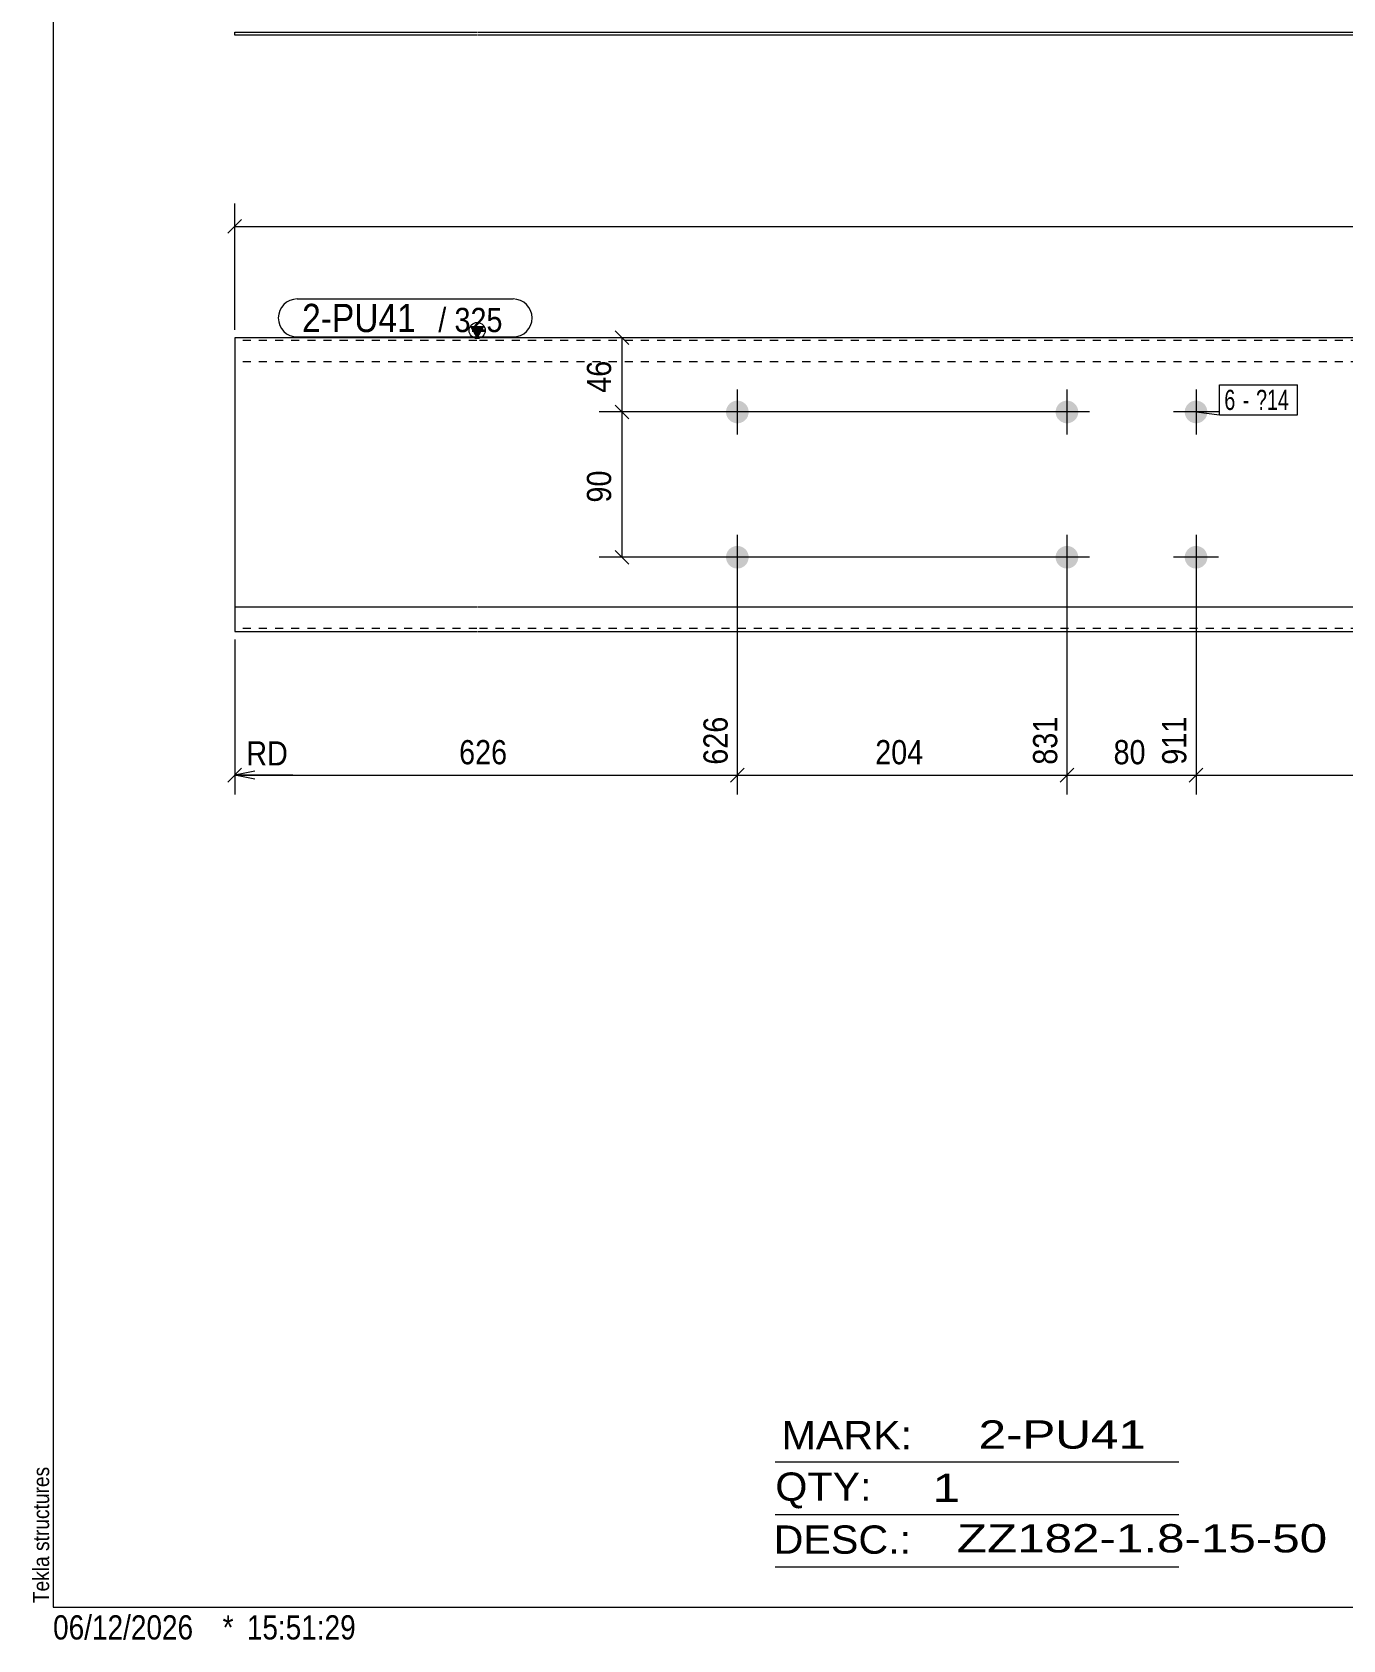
# Model space of a CAD drawing. Header units: millimetres. Extents: x 2 to 579, y 1 to 405.
# Drawn here: x 2.4 to 164.8, y 1 to 200.2 of the extents above; entities that cross this region are included whole.
import ezdxf

# ---------------------------------------------------------------- set-up
doc = ezdxf.new("R2010")
doc.units = ezdxf.units.MM
doc.linetypes.add('XKITLINE00', pattern=[0])
doc.linetypes.add('XKITLINE01', pattern=[4, 1, -1, 1, -1])
for name, color, linetype, lineweight in [('Bolt', 3, 'Continuous', 0), ('BoltMark', 7, 'Continuous', 0), ('Dimensions', 7, 'Continuous', 0), ('DrawingSheet', 5, 'Continuous', 0), ('OtherObjectType', 7, 'Continuous', 0), ('Part', 2, 'Continuous', 0), ('PartMark', 7, 'Continuous', 0)]:
    doc.layers.add(name, color=color, linetype=linetype, lineweight=lineweight)
doc.styles.add('ARIAL', font='ARIAL.TTF')
doc.styles.add('ARIAL_NARROW', font='ARIALN.TTF')

# ---------------------------------------------------------------- blocks, each defined once
blk = doc.blocks.new('*A1')
at = {"layer": 'Bolt'}
for points in [[(132.04, 153.06), (132.04, 153.02), (132.04, 152.99), (132.04, 152.95), (132.03, 152.92), (132.03, 152.89), (132.02, 152.85), (132.02, 152.82), (132.01, 152.79), (132, 152.75), (131.99, 152.72), (131.98, 152.69), (131.97, 152.65), (131.96, 152.62), (131.95, 152.59), (131.94, 152.56), (131.92, 152.52), (131.91, 152.49), (131.89, 152.46), (131.88, 152.43), (131.86, 152.4), (131.84, 152.37), (131.83, 152.34), (131.81, 152.31), (131.79, 152.29), (131.77, 152.26), (131.75, 152.23), (131.73, 152.2), (131.7, 152.18), (131.68, 152.15), (131.66, 152.13), (131.63, 152.1), (131.61, 152.08), (131.58, 152.05), (131.56, 152.03), (131.53, 152.01), (131.51, 151.99), (131.48, 151.97), (131.45, 151.95), (131.42, 151.93), (131.39, 151.91), (131.36, 151.89), (131.33, 151.87), (131.3, 151.86), (131.27, 151.84), (131.24, 151.83), (131.21, 151.81), (131.18, 151.8), (131.15, 151.79), (131.12, 151.77), (131.08, 151.76), (131.05, 151.75), (131.02, 151.74), (130.98, 151.73), (130.95, 151.73), (130.92, 151.72), (130.88, 151.71), (130.85, 151.71), (130.82, 151.7), (130.78, 151.7), (130.75, 151.7), (130.71, 151.69), (130.68, 151.69), (130.64, 151.69), (130.61, 151.69), (130.58, 151.69), (130.54, 151.7), (130.51, 151.7), (130.47, 151.7), (130.44, 151.71), (130.4, 151.71), (130.37, 151.72), (130.34, 151.73), (130.3, 151.73), (130.27, 151.74), (130.24, 151.75), (130.2, 151.76), (130.17, 151.77), (130.14, 151.79), (130.11, 151.8), (130.08, 151.81), (130.05, 151.83), (130.01, 151.84), (129.98, 151.86), (129.95, 151.87), (129.92, 151.89), (129.89, 151.91), (129.87, 151.93), (129.84, 151.95), (129.81, 151.97), (129.78, 151.99), (129.76, 152.01), (129.73, 152.03), (129.7, 152.05), (129.68, 152.08), (129.65, 152.1), (129.63, 152.13), (129.61, 152.15), (129.58, 152.18), (129.56, 152.2), (129.54, 152.23), (129.52, 152.26), (129.5, 152.29), (129.48, 152.31), (129.46, 152.34), (129.44, 152.37), (129.43, 152.4), (129.41, 152.43), (129.39, 152.46), (129.38, 152.49), (129.36, 152.52), (129.35, 152.56), (129.34, 152.59), (129.33, 152.62), (129.31, 152.65), (129.3, 152.69), (129.29, 152.72), (129.29, 152.75), (129.28, 152.79), (129.27, 152.82), (129.26, 152.85), (129.26, 152.89), (129.25, 152.92), (129.25, 152.95), (129.25, 152.99), (129.25, 153.02), (129.24, 153.06), (129.24, 153.09), (129.24, 153.13), (129.25, 153.16), (129.25, 153.2), (129.25, 153.23), (129.25, 153.26), (129.26, 153.3), (129.26, 153.33), (129.27, 153.37), (129.28, 153.4), (129.29, 153.43), (129.29, 153.47), (129.3, 153.5), (129.31, 153.53), (129.33, 153.56), (129.34, 153.6), (129.35, 153.63), (129.36, 153.66), (129.38, 153.69), (129.39, 153.72), (129.41, 153.75), (129.43, 153.78), (129.44, 153.81), (129.46, 153.84), (129.48, 153.87), (129.5, 153.9), (129.52, 153.93), (129.54, 153.95), (129.56, 153.98), (129.58, 154.01), (129.61, 154.03), (129.63, 154.06), (129.65, 154.08), (129.68, 154.11), (129.7, 154.13), (129.73, 154.15), (129.76, 154.17), (129.78, 154.2), (129.81, 154.22), (129.84, 154.24), (129.87, 154.26), (129.89, 154.27), (129.92, 154.29), (129.95, 154.31), (129.98, 154.33), (130.01, 154.34), (130.05, 154.36), (130.08, 154.37), (130.11, 154.39), (130.14, 154.4), (130.17, 154.41), (130.2, 154.42), (130.24, 154.43), (130.27, 154.44), (130.3, 154.45), (130.34, 154.46), (130.37, 154.47), (130.4, 154.47), (130.44, 154.48), (130.47, 154.48), (130.51, 154.49), (130.54, 154.49), (130.58, 154.49), (130.61, 154.49), (130.64, 154.49), (130.68, 154.49), (130.71, 154.49), (130.75, 154.49), (130.78, 154.49), (130.82, 154.48), (130.85, 154.48), (130.88, 154.47), (130.92, 154.47), (130.95, 154.46), (130.98, 154.45), (131.02, 154.44), (131.05, 154.43), (131.08, 154.42), (131.12, 154.41), (131.15, 154.4), (131.18, 154.39), (131.21, 154.37), (131.24, 154.36), (131.27, 154.34), (131.3, 154.33), (131.33, 154.31), (131.36, 154.29), (131.39, 154.27), (131.42, 154.26), (131.45, 154.24), (131.48, 154.22), (131.51, 154.2), (131.53, 154.17), (131.56, 154.15), (131.58, 154.13), (131.61, 154.11), (131.63, 154.08), (131.66, 154.06), (131.68, 154.03), (131.7, 154.01), (131.73, 153.98), (131.75, 153.95), (131.77, 153.93), (131.79, 153.9), (131.81, 153.87), (131.83, 153.84), (131.84, 153.81), (131.86, 153.78), (131.88, 153.75), (131.89, 153.72), (131.91, 153.69), (131.92, 153.66), (131.94, 153.63), (131.95, 153.6), (131.96, 153.56), (131.97, 153.53), (131.98, 153.5), (131.99, 153.47), (132, 153.43), (132.01, 153.4), (132.02, 153.37), (132.02, 153.33), (132.03, 153.3), (132.03, 153.26), (132.04, 153.23), (132.04, 153.2), (132.04, 153.16), (132.04, 153.13), (132.04, 153.09)], [(148.04, 153.06), (148.04, 153.02), (148.04, 152.99), (148.04, 152.95), (148.03, 152.92), (148.03, 152.89), (148.02, 152.85), (148.02, 152.82), (148.01, 152.79), (148, 152.75), (147.99, 152.72), (147.98, 152.69), (147.97, 152.65), (147.96, 152.62), (147.95, 152.59), (147.94, 152.56), (147.92, 152.52), (147.91, 152.49), (147.89, 152.46), (147.88, 152.43), (147.86, 152.4), (147.84, 152.37), (147.83, 152.34), (147.81, 152.31), (147.79, 152.29), (147.77, 152.26), (147.75, 152.23), (147.73, 152.2), (147.7, 152.18), (147.68, 152.15), (147.66, 152.13), (147.63, 152.1), (147.61, 152.08), (147.58, 152.05), (147.56, 152.03), (147.53, 152.01), (147.51, 151.99), (147.48, 151.97), (147.45, 151.95), (147.42, 151.93), (147.39, 151.91), (147.36, 151.89), (147.33, 151.87), (147.3, 151.86), (147.27, 151.84), (147.24, 151.83), (147.21, 151.81), (147.18, 151.8), (147.15, 151.79), (147.12, 151.77), (147.08, 151.76), (147.05, 151.75), (147.02, 151.74), (146.98, 151.73), (146.95, 151.73), (146.92, 151.72), (146.88, 151.71), (146.85, 151.71), (146.82, 151.7), (146.78, 151.7), (146.75, 151.7), (146.71, 151.69), (146.68, 151.69), (146.64, 151.69), (146.61, 151.69), (146.58, 151.69), (146.54, 151.7), (146.51, 151.7), (146.47, 151.7), (146.44, 151.71), (146.4, 151.71), (146.37, 151.72), (146.34, 151.73), (146.3, 151.73), (146.27, 151.74), (146.24, 151.75), (146.2, 151.76), (146.17, 151.77), (146.14, 151.79), (146.11, 151.8), (146.08, 151.81), (146.05, 151.83), (146.01, 151.84), (145.98, 151.86), (145.95, 151.87), (145.92, 151.89), (145.89, 151.91), (145.87, 151.93), (145.84, 151.95), (145.81, 151.97), (145.78, 151.99), (145.76, 152.01), (145.73, 152.03), (145.7, 152.05), (145.68, 152.08), (145.65, 152.1), (145.63, 152.13), (145.61, 152.15), (145.58, 152.18), (145.56, 152.2), (145.54, 152.23), (145.52, 152.26), (145.5, 152.29), (145.48, 152.31), (145.46, 152.34), (145.44, 152.37), (145.43, 152.4), (145.41, 152.43), (145.39, 152.46), (145.38, 152.49), (145.36, 152.52), (145.35, 152.56), (145.34, 152.59), (145.33, 152.62), (145.31, 152.65), (145.3, 152.69), (145.29, 152.72), (145.29, 152.75), (145.28, 152.79), (145.27, 152.82), (145.26, 152.85), (145.26, 152.89), (145.25, 152.92), (145.25, 152.95), (145.25, 152.99), (145.25, 153.02), (145.24, 153.06), (145.24, 153.09), (145.24, 153.13), (145.25, 153.16), (145.25, 153.2), (145.25, 153.23), (145.25, 153.26), (145.26, 153.3), (145.26, 153.33), (145.27, 153.37), (145.28, 153.4), (145.29, 153.43), (145.29, 153.47), (145.3, 153.5), (145.31, 153.53), (145.33, 153.56), (145.34, 153.6), (145.35, 153.63), (145.36, 153.66), (145.38, 153.69), (145.39, 153.72), (145.41, 153.75), (145.43, 153.78), (145.44, 153.81), (145.46, 153.84), (145.48, 153.87), (145.5, 153.9), (145.52, 153.93), (145.54, 153.95), (145.56, 153.98), (145.58, 154.01), (145.61, 154.03), (145.63, 154.06), (145.65, 154.08), (145.68, 154.11), (145.7, 154.13), (145.73, 154.15), (145.76, 154.17), (145.78, 154.2), (145.81, 154.22), (145.84, 154.24), (145.87, 154.26), (145.89, 154.27), (145.92, 154.29), (145.95, 154.31), (145.98, 154.33), (146.01, 154.34), (146.05, 154.36), (146.08, 154.37), (146.11, 154.39), (146.14, 154.4), (146.17, 154.41), (146.2, 154.42), (146.24, 154.43), (146.27, 154.44), (146.3, 154.45), (146.34, 154.46), (146.37, 154.47), (146.4, 154.47), (146.44, 154.48), (146.47, 154.48), (146.51, 154.49), (146.54, 154.49), (146.58, 154.49), (146.61, 154.49), (146.64, 154.49), (146.68, 154.49), (146.71, 154.49), (146.75, 154.49), (146.78, 154.49), (146.82, 154.48), (146.85, 154.48), (146.88, 154.47), (146.92, 154.47), (146.95, 154.46), (146.98, 154.45), (147.02, 154.44), (147.05, 154.43), (147.08, 154.42), (147.12, 154.41), (147.15, 154.4), (147.18, 154.39), (147.21, 154.37), (147.24, 154.36), (147.27, 154.34), (147.3, 154.33), (147.33, 154.31), (147.36, 154.29), (147.39, 154.27), (147.42, 154.26), (147.45, 154.24), (147.48, 154.22), (147.51, 154.2), (147.53, 154.17), (147.56, 154.15), (147.58, 154.13), (147.61, 154.11), (147.63, 154.08), (147.66, 154.06), (147.68, 154.03), (147.7, 154.01), (147.73, 153.98), (147.75, 153.95), (147.77, 153.93), (147.79, 153.9), (147.81, 153.87), (147.83, 153.84), (147.84, 153.81), (147.86, 153.78), (147.88, 153.75), (147.89, 153.72), (147.91, 153.69), (147.92, 153.66), (147.94, 153.63), (147.95, 153.6), (147.96, 153.56), (147.97, 153.53), (147.98, 153.5), (147.99, 153.47), (148, 153.43), (148.01, 153.4), (148.02, 153.37), (148.02, 153.33), (148.03, 153.3), (148.03, 153.26), (148.04, 153.23), (148.04, 153.2), (148.04, 153.16), (148.04, 153.13), (148.04, 153.09)], [(132.04, 135.06), (132.04, 135.02), (132.04, 134.99), (132.04, 134.95), (132.03, 134.92), (132.03, 134.89), (132.02, 134.85), (132.02, 134.82), (132.01, 134.79), (132, 134.75), (131.99, 134.72), (131.98, 134.69), (131.97, 134.65), (131.96, 134.62), (131.95, 134.59), (131.94, 134.56), (131.92, 134.52), (131.91, 134.49), (131.89, 134.46), (131.88, 134.43), (131.86, 134.4), (131.84, 134.37), (131.83, 134.34), (131.81, 134.31), (131.79, 134.29), (131.77, 134.26), (131.75, 134.23), (131.73, 134.2), (131.7, 134.18), (131.68, 134.15), (131.66, 134.13), (131.63, 134.1), (131.61, 134.08), (131.58, 134.05), (131.56, 134.03), (131.53, 134.01), (131.51, 133.99), (131.48, 133.97), (131.45, 133.95), (131.42, 133.93), (131.39, 133.91), (131.36, 133.89), (131.33, 133.87), (131.3, 133.86), (131.27, 133.84), (131.24, 133.83), (131.21, 133.81), (131.18, 133.8), (131.15, 133.79), (131.12, 133.77), (131.08, 133.76), (131.05, 133.75), (131.02, 133.74), (130.98, 133.73), (130.95, 133.73), (130.92, 133.72), (130.88, 133.71), (130.85, 133.71), (130.82, 133.7), (130.78, 133.7), (130.75, 133.7), (130.71, 133.69), (130.68, 133.69), (130.64, 133.69), (130.61, 133.69), (130.58, 133.69), (130.54, 133.7), (130.51, 133.7), (130.47, 133.7), (130.44, 133.71), (130.4, 133.71), (130.37, 133.72), (130.34, 133.73), (130.3, 133.73), (130.27, 133.74), (130.24, 133.75), (130.2, 133.76), (130.17, 133.77), (130.14, 133.79), (130.11, 133.8), (130.08, 133.81), (130.05, 133.83), (130.01, 133.84), (129.98, 133.86), (129.95, 133.87), (129.92, 133.89), (129.89, 133.91), (129.87, 133.93), (129.84, 133.95), (129.81, 133.97), (129.78, 133.99), (129.76, 134.01), (129.73, 134.03), (129.7, 134.05), (129.68, 134.08), (129.65, 134.1), (129.63, 134.13), (129.61, 134.15), (129.58, 134.18), (129.56, 134.2), (129.54, 134.23), (129.52, 134.26), (129.5, 134.29), (129.48, 134.31), (129.46, 134.34), (129.44, 134.37), (129.43, 134.4), (129.41, 134.43), (129.39, 134.46), (129.38, 134.49), (129.36, 134.52), (129.35, 134.56), (129.34, 134.59), (129.33, 134.62), (129.31, 134.65), (129.3, 134.69), (129.29, 134.72), (129.29, 134.75), (129.28, 134.79), (129.27, 134.82), (129.26, 134.85), (129.26, 134.89), (129.25, 134.92), (129.25, 134.95), (129.25, 134.99), (129.25, 135.02), (129.24, 135.06), (129.24, 135.09), (129.24, 135.13), (129.25, 135.16), (129.25, 135.2), (129.25, 135.23), (129.25, 135.26), (129.26, 135.3), (129.26, 135.33), (129.27, 135.37), (129.28, 135.4), (129.29, 135.43), (129.29, 135.47), (129.3, 135.5), (129.31, 135.53), (129.33, 135.56), (129.34, 135.6), (129.35, 135.63), (129.36, 135.66), (129.38, 135.69), (129.39, 135.72), (129.41, 135.75), (129.43, 135.78), (129.44, 135.81), (129.46, 135.84), (129.48, 135.87), (129.5, 135.9), (129.52, 135.93), (129.54, 135.95), (129.56, 135.98), (129.58, 136.01), (129.61, 136.03), (129.63, 136.06), (129.65, 136.08), (129.68, 136.11), (129.7, 136.13), (129.73, 136.15), (129.76, 136.17), (129.78, 136.2), (129.81, 136.22), (129.84, 136.24), (129.87, 136.26), (129.89, 136.27), (129.92, 136.29), (129.95, 136.31), (129.98, 136.33), (130.01, 136.34), (130.05, 136.36), (130.08, 136.37), (130.11, 136.39), (130.14, 136.4), (130.17, 136.41), (130.2, 136.42), (130.24, 136.43), (130.27, 136.44), (130.3, 136.45), (130.34, 136.46), (130.37, 136.47), (130.4, 136.47), (130.44, 136.48), (130.47, 136.48), (130.51, 136.49), (130.54, 136.49), (130.58, 136.49), (130.61, 136.49), (130.64, 136.49), (130.68, 136.49), (130.71, 136.49), (130.75, 136.49), (130.78, 136.49), (130.82, 136.48), (130.85, 136.48), (130.88, 136.47), (130.92, 136.47), (130.95, 136.46), (130.98, 136.45), (131.02, 136.44), (131.05, 136.43), (131.08, 136.42), (131.12, 136.41), (131.15, 136.4), (131.18, 136.39), (131.21, 136.37), (131.24, 136.36), (131.27, 136.34), (131.3, 136.33), (131.33, 136.31), (131.36, 136.29), (131.39, 136.27), (131.42, 136.26), (131.45, 136.24), (131.48, 136.22), (131.51, 136.2), (131.53, 136.17), (131.56, 136.15), (131.58, 136.13), (131.61, 136.11), (131.63, 136.08), (131.66, 136.06), (131.68, 136.03), (131.7, 136.01), (131.73, 135.98), (131.75, 135.95), (131.77, 135.93), (131.79, 135.9), (131.81, 135.87), (131.83, 135.84), (131.84, 135.81), (131.86, 135.78), (131.88, 135.75), (131.89, 135.72), (131.91, 135.69), (131.92, 135.66), (131.94, 135.63), (131.95, 135.6), (131.96, 135.56), (131.97, 135.53), (131.98, 135.5), (131.99, 135.47), (132, 135.43), (132.01, 135.4), (132.02, 135.37), (132.02, 135.33), (132.03, 135.3), (132.03, 135.26), (132.04, 135.23), (132.04, 135.2), (132.04, 135.16), (132.04, 135.13), (132.04, 135.09)], [(148.04, 135.06), (148.04, 135.02), (148.04, 134.99), (148.04, 134.95), (148.03, 134.92), (148.03, 134.89), (148.02, 134.85), (148.02, 134.82), (148.01, 134.79), (148, 134.75), (147.99, 134.72), (147.98, 134.69), (147.97, 134.65), (147.96, 134.62), (147.95, 134.59), (147.94, 134.56), (147.92, 134.52), (147.91, 134.49), (147.89, 134.46), (147.88, 134.43), (147.86, 134.4), (147.84, 134.37), (147.83, 134.34), (147.81, 134.31), (147.79, 134.29), (147.77, 134.26), (147.75, 134.23), (147.73, 134.2), (147.7, 134.18), (147.68, 134.15), (147.66, 134.13), (147.63, 134.1), (147.61, 134.08), (147.58, 134.05), (147.56, 134.03), (147.53, 134.01), (147.51, 133.99), (147.48, 133.97), (147.45, 133.95), (147.42, 133.93), (147.39, 133.91), (147.36, 133.89), (147.33, 133.87), (147.3, 133.86), (147.27, 133.84), (147.24, 133.83), (147.21, 133.81), (147.18, 133.8), (147.15, 133.79), (147.12, 133.77), (147.08, 133.76), (147.05, 133.75), (147.02, 133.74), (146.98, 133.73), (146.95, 133.73), (146.92, 133.72), (146.88, 133.71), (146.85, 133.71), (146.82, 133.7), (146.78, 133.7), (146.75, 133.7), (146.71, 133.69), (146.68, 133.69), (146.64, 133.69), (146.61, 133.69), (146.58, 133.69), (146.54, 133.7), (146.51, 133.7), (146.47, 133.7), (146.44, 133.71), (146.4, 133.71), (146.37, 133.72), (146.34, 133.73), (146.3, 133.73), (146.27, 133.74), (146.24, 133.75), (146.2, 133.76), (146.17, 133.77), (146.14, 133.79), (146.11, 133.8), (146.08, 133.81), (146.05, 133.83), (146.01, 133.84), (145.98, 133.86), (145.95, 133.87), (145.92, 133.89), (145.89, 133.91), (145.87, 133.93), (145.84, 133.95), (145.81, 133.97), (145.78, 133.99), (145.76, 134.01), (145.73, 134.03), (145.7, 134.05), (145.68, 134.08), (145.65, 134.1), (145.63, 134.13), (145.61, 134.15), (145.58, 134.18), (145.56, 134.2), (145.54, 134.23), (145.52, 134.26), (145.5, 134.29), (145.48, 134.31), (145.46, 134.34), (145.44, 134.37), (145.43, 134.4), (145.41, 134.43), (145.39, 134.46), (145.38, 134.49), (145.36, 134.52), (145.35, 134.56), (145.34, 134.59), (145.33, 134.62), (145.31, 134.65), (145.3, 134.69), (145.29, 134.72), (145.29, 134.75), (145.28, 134.79), (145.27, 134.82), (145.26, 134.85), (145.26, 134.89), (145.25, 134.92), (145.25, 134.95), (145.25, 134.99), (145.25, 135.02), (145.24, 135.06), (145.24, 135.09), (145.24, 135.13), (145.25, 135.16), (145.25, 135.2), (145.25, 135.23), (145.25, 135.26), (145.26, 135.3), (145.26, 135.33), (145.27, 135.37), (145.28, 135.4), (145.29, 135.43), (145.29, 135.47), (145.3, 135.5), (145.31, 135.53), (145.33, 135.56), (145.34, 135.6), (145.35, 135.63), (145.36, 135.66), (145.38, 135.69), (145.39, 135.72), (145.41, 135.75), (145.43, 135.78), (145.44, 135.81), (145.46, 135.84), (145.48, 135.87), (145.5, 135.9), (145.52, 135.93), (145.54, 135.95), (145.56, 135.98), (145.58, 136.01), (145.61, 136.03), (145.63, 136.06), (145.65, 136.08), (145.68, 136.11), (145.7, 136.13), (145.73, 136.15), (145.76, 136.17), (145.78, 136.2), (145.81, 136.22), (145.84, 136.24), (145.87, 136.26), (145.89, 136.27), (145.92, 136.29), (145.95, 136.31), (145.98, 136.33), (146.01, 136.34), (146.05, 136.36), (146.08, 136.37), (146.11, 136.39), (146.14, 136.4), (146.17, 136.41), (146.2, 136.42), (146.24, 136.43), (146.27, 136.44), (146.3, 136.45), (146.34, 136.46), (146.37, 136.47), (146.4, 136.47), (146.44, 136.48), (146.47, 136.48), (146.51, 136.49), (146.54, 136.49), (146.58, 136.49), (146.61, 136.49), (146.64, 136.49), (146.68, 136.49), (146.71, 136.49), (146.75, 136.49), (146.78, 136.49), (146.82, 136.48), (146.85, 136.48), (146.88, 136.47), (146.92, 136.47), (146.95, 136.46), (146.98, 136.45), (147.02, 136.44), (147.05, 136.43), (147.08, 136.42), (147.12, 136.41), (147.15, 136.4), (147.18, 136.39), (147.21, 136.37), (147.24, 136.36), (147.27, 136.34), (147.3, 136.33), (147.33, 136.31), (147.36, 136.29), (147.39, 136.27), (147.42, 136.26), (147.45, 136.24), (147.48, 136.22), (147.51, 136.2), (147.53, 136.17), (147.56, 136.15), (147.58, 136.13), (147.61, 136.11), (147.63, 136.08), (147.66, 136.06), (147.68, 136.03), (147.7, 136.01), (147.73, 135.98), (147.75, 135.95), (147.77, 135.93), (147.79, 135.9), (147.81, 135.87), (147.83, 135.84), (147.84, 135.81), (147.86, 135.78), (147.88, 135.75), (147.89, 135.72), (147.91, 135.69), (147.92, 135.66), (147.94, 135.63), (147.95, 135.6), (147.96, 135.56), (147.97, 135.53), (147.98, 135.5), (147.99, 135.47), (148, 135.43), (148.01, 135.4), (148.02, 135.37), (148.02, 135.33), (148.03, 135.3), (148.03, 135.26), (148.04, 135.23), (148.04, 135.2), (148.04, 135.16), (148.04, 135.13), (148.04, 135.09)]]:
    blk.add_hatch(color=3, dxfattribs=at).paths.add_polyline_path(points, flags=17)
at = {"layer": 'Bolt', "color": 3, "linetype": 'XKITLINE00', "lineweight": 0}
for p, q in [((130.64, 155.89), (130.64, 150.29)), ((146.64, 155.89), (146.64, 150.29)), ((133.44, 153.09), (127.84, 153.09)), ((149.44, 153.09), (143.84, 153.09)), ((130.64, 137.89), (130.64, 132.29)), ((146.64, 137.89), (146.64, 132.29)), ((133.44, 135.09), (127.84, 135.09)), ((149.44, 135.09), (143.84, 135.09))]:
    blk.add_line(p, q, dxfattribs=at)
blk = doc.blocks.new('*A2')
at = {"layer": 'Bolt'}
for points in [[(91.19, 153.06), (91.19, 153.02), (91.19, 152.99), (91.19, 152.95), (91.18, 152.92), (91.18, 152.89), (91.17, 152.85), (91.17, 152.82), (91.16, 152.79), (91.15, 152.75), (91.14, 152.72), (91.13, 152.69), (91.12, 152.65), (91.11, 152.62), (91.1, 152.59), (91.09, 152.56), (91.07, 152.52), (91.06, 152.49), (91.04, 152.46), (91.03, 152.43), (91.01, 152.4), (90.99, 152.37), (90.98, 152.34), (90.96, 152.31), (90.94, 152.29), (90.92, 152.26), (90.9, 152.23), (90.88, 152.2), (90.85, 152.18), (90.83, 152.15), (90.81, 152.13), (90.78, 152.1), (90.76, 152.08), (90.73, 152.05), (90.71, 152.03), (90.68, 152.01), (90.66, 151.99), (90.63, 151.97), (90.6, 151.95), (90.57, 151.93), (90.54, 151.91), (90.51, 151.89), (90.48, 151.87), (90.45, 151.86), (90.42, 151.84), (90.39, 151.83), (90.36, 151.81), (90.33, 151.8), (90.3, 151.79), (90.27, 151.77), (90.23, 151.76), (90.2, 151.75), (90.17, 151.74), (90.13, 151.73), (90.1, 151.73), (90.07, 151.72), (90.03, 151.71), (90, 151.71), (89.97, 151.7), (89.93, 151.7), (89.9, 151.7), (89.86, 151.69), (89.83, 151.69), (89.79, 151.69), (89.76, 151.69), (89.73, 151.69), (89.69, 151.7), (89.66, 151.7), (89.62, 151.7), (89.59, 151.71), (89.55, 151.71), (89.52, 151.72), (89.49, 151.73), (89.45, 151.73), (89.42, 151.74), (89.39, 151.75), (89.35, 151.76), (89.32, 151.77), (89.29, 151.79), (89.26, 151.8), (89.23, 151.81), (89.2, 151.83), (89.16, 151.84), (89.13, 151.86), (89.1, 151.87), (89.07, 151.89), (89.04, 151.91), (89.02, 151.93), (88.99, 151.95), (88.96, 151.97), (88.93, 151.99), (88.91, 152.01), (88.88, 152.03), (88.85, 152.05), (88.83, 152.08), (88.8, 152.1), (88.78, 152.13), (88.76, 152.15), (88.73, 152.18), (88.71, 152.2), (88.69, 152.23), (88.67, 152.26), (88.65, 152.29), (88.63, 152.31), (88.61, 152.34), (88.59, 152.37), (88.58, 152.4), (88.56, 152.43), (88.54, 152.46), (88.53, 152.49), (88.51, 152.52), (88.5, 152.56), (88.49, 152.59), (88.48, 152.62), (88.46, 152.65), (88.45, 152.69), (88.44, 152.72), (88.44, 152.75), (88.43, 152.79), (88.42, 152.82), (88.41, 152.85), (88.41, 152.89), (88.4, 152.92), (88.4, 152.95), (88.4, 152.99), (88.4, 153.02), (88.39, 153.06), (88.39, 153.09), (88.39, 153.13), (88.4, 153.16), (88.4, 153.2), (88.4, 153.23), (88.4, 153.26), (88.41, 153.3), (88.41, 153.33), (88.42, 153.37), (88.43, 153.4), (88.44, 153.43), (88.44, 153.47), (88.45, 153.5), (88.46, 153.53), (88.48, 153.56), (88.49, 153.6), (88.5, 153.63), (88.51, 153.66), (88.53, 153.69), (88.54, 153.72), (88.56, 153.75), (88.58, 153.78), (88.59, 153.81), (88.61, 153.84), (88.63, 153.87), (88.65, 153.9), (88.67, 153.93), (88.69, 153.95), (88.71, 153.98), (88.73, 154.01), (88.76, 154.03), (88.78, 154.06), (88.8, 154.08), (88.83, 154.11), (88.85, 154.13), (88.88, 154.15), (88.91, 154.17), (88.93, 154.2), (88.96, 154.22), (88.99, 154.24), (89.02, 154.26), (89.04, 154.27), (89.07, 154.29), (89.1, 154.31), (89.13, 154.33), (89.16, 154.34), (89.2, 154.36), (89.23, 154.37), (89.26, 154.39), (89.29, 154.4), (89.32, 154.41), (89.35, 154.42), (89.39, 154.43), (89.42, 154.44), (89.45, 154.45), (89.49, 154.46), (89.52, 154.47), (89.55, 154.47), (89.59, 154.48), (89.62, 154.48), (89.66, 154.49), (89.69, 154.49), (89.73, 154.49), (89.76, 154.49), (89.79, 154.49), (89.83, 154.49), (89.86, 154.49), (89.9, 154.49), (89.93, 154.49), (89.97, 154.48), (90, 154.48), (90.03, 154.47), (90.07, 154.47), (90.1, 154.46), (90.13, 154.45), (90.17, 154.44), (90.2, 154.43), (90.23, 154.42), (90.27, 154.41), (90.3, 154.4), (90.33, 154.39), (90.36, 154.37), (90.39, 154.36), (90.42, 154.34), (90.45, 154.33), (90.48, 154.31), (90.51, 154.29), (90.54, 154.27), (90.57, 154.26), (90.6, 154.24), (90.63, 154.22), (90.66, 154.2), (90.68, 154.17), (90.71, 154.15), (90.73, 154.13), (90.76, 154.11), (90.78, 154.08), (90.81, 154.06), (90.83, 154.03), (90.85, 154.01), (90.88, 153.98), (90.9, 153.95), (90.92, 153.93), (90.94, 153.9), (90.96, 153.87), (90.98, 153.84), (90.99, 153.81), (91.01, 153.78), (91.03, 153.75), (91.04, 153.72), (91.06, 153.69), (91.07, 153.66), (91.09, 153.63), (91.1, 153.6), (91.11, 153.56), (91.12, 153.53), (91.13, 153.5), (91.14, 153.47), (91.15, 153.43), (91.16, 153.4), (91.17, 153.37), (91.17, 153.33), (91.18, 153.3), (91.18, 153.26), (91.19, 153.23), (91.19, 153.2), (91.19, 153.16), (91.19, 153.13), (91.19, 153.09)], [(91.19, 135.06), (91.19, 135.02), (91.19, 134.99), (91.19, 134.95), (91.18, 134.92), (91.18, 134.89), (91.17, 134.85), (91.17, 134.82), (91.16, 134.79), (91.15, 134.75), (91.14, 134.72), (91.13, 134.69), (91.12, 134.65), (91.11, 134.62), (91.1, 134.59), (91.09, 134.56), (91.07, 134.52), (91.06, 134.49), (91.04, 134.46), (91.03, 134.43), (91.01, 134.4), (90.99, 134.37), (90.98, 134.34), (90.96, 134.31), (90.94, 134.29), (90.92, 134.26), (90.9, 134.23), (90.88, 134.2), (90.85, 134.18), (90.83, 134.15), (90.81, 134.13), (90.78, 134.1), (90.76, 134.08), (90.73, 134.05), (90.71, 134.03), (90.68, 134.01), (90.66, 133.99), (90.63, 133.97), (90.6, 133.95), (90.57, 133.93), (90.54, 133.91), (90.51, 133.89), (90.48, 133.87), (90.45, 133.86), (90.42, 133.84), (90.39, 133.83), (90.36, 133.81), (90.33, 133.8), (90.3, 133.79), (90.27, 133.77), (90.23, 133.76), (90.2, 133.75), (90.17, 133.74), (90.13, 133.73), (90.1, 133.73), (90.07, 133.72), (90.03, 133.71), (90, 133.71), (89.97, 133.7), (89.93, 133.7), (89.9, 133.7), (89.86, 133.69), (89.83, 133.69), (89.79, 133.69), (89.76, 133.69), (89.73, 133.69), (89.69, 133.7), (89.66, 133.7), (89.62, 133.7), (89.59, 133.71), (89.55, 133.71), (89.52, 133.72), (89.49, 133.73), (89.45, 133.73), (89.42, 133.74), (89.39, 133.75), (89.35, 133.76), (89.32, 133.77), (89.29, 133.79), (89.26, 133.8), (89.23, 133.81), (89.2, 133.83), (89.16, 133.84), (89.13, 133.86), (89.1, 133.87), (89.07, 133.89), (89.04, 133.91), (89.02, 133.93), (88.99, 133.95), (88.96, 133.97), (88.93, 133.99), (88.91, 134.01), (88.88, 134.03), (88.85, 134.05), (88.83, 134.08), (88.8, 134.1), (88.78, 134.13), (88.76, 134.15), (88.73, 134.18), (88.71, 134.2), (88.69, 134.23), (88.67, 134.26), (88.65, 134.29), (88.63, 134.31), (88.61, 134.34), (88.59, 134.37), (88.58, 134.4), (88.56, 134.43), (88.54, 134.46), (88.53, 134.49), (88.51, 134.52), (88.5, 134.56), (88.49, 134.59), (88.48, 134.62), (88.46, 134.65), (88.45, 134.69), (88.44, 134.72), (88.44, 134.75), (88.43, 134.79), (88.42, 134.82), (88.41, 134.85), (88.41, 134.89), (88.4, 134.92), (88.4, 134.95), (88.4, 134.99), (88.4, 135.02), (88.39, 135.06), (88.39, 135.09), (88.39, 135.13), (88.4, 135.16), (88.4, 135.2), (88.4, 135.23), (88.4, 135.26), (88.41, 135.3), (88.41, 135.33), (88.42, 135.37), (88.43, 135.4), (88.44, 135.43), (88.44, 135.47), (88.45, 135.5), (88.46, 135.53), (88.48, 135.56), (88.49, 135.6), (88.5, 135.63), (88.51, 135.66), (88.53, 135.69), (88.54, 135.72), (88.56, 135.75), (88.58, 135.78), (88.59, 135.81), (88.61, 135.84), (88.63, 135.87), (88.65, 135.9), (88.67, 135.93), (88.69, 135.95), (88.71, 135.98), (88.73, 136.01), (88.76, 136.03), (88.78, 136.06), (88.8, 136.08), (88.83, 136.11), (88.85, 136.13), (88.88, 136.15), (88.91, 136.17), (88.93, 136.2), (88.96, 136.22), (88.99, 136.24), (89.02, 136.26), (89.04, 136.27), (89.07, 136.29), (89.1, 136.31), (89.13, 136.33), (89.16, 136.34), (89.2, 136.36), (89.23, 136.37), (89.26, 136.39), (89.29, 136.4), (89.32, 136.41), (89.35, 136.42), (89.39, 136.43), (89.42, 136.44), (89.45, 136.45), (89.49, 136.46), (89.52, 136.47), (89.55, 136.47), (89.59, 136.48), (89.62, 136.48), (89.66, 136.49), (89.69, 136.49), (89.73, 136.49), (89.76, 136.49), (89.79, 136.49), (89.83, 136.49), (89.86, 136.49), (89.9, 136.49), (89.93, 136.49), (89.97, 136.48), (90, 136.48), (90.03, 136.47), (90.07, 136.47), (90.1, 136.46), (90.13, 136.45), (90.17, 136.44), (90.2, 136.43), (90.23, 136.42), (90.27, 136.41), (90.3, 136.4), (90.33, 136.39), (90.36, 136.37), (90.39, 136.36), (90.42, 136.34), (90.45, 136.33), (90.48, 136.31), (90.51, 136.29), (90.54, 136.27), (90.57, 136.26), (90.6, 136.24), (90.63, 136.22), (90.66, 136.2), (90.68, 136.17), (90.71, 136.15), (90.73, 136.13), (90.76, 136.11), (90.78, 136.08), (90.81, 136.06), (90.83, 136.03), (90.85, 136.01), (90.88, 135.98), (90.9, 135.95), (90.92, 135.93), (90.94, 135.9), (90.96, 135.87), (90.98, 135.84), (90.99, 135.81), (91.01, 135.78), (91.03, 135.75), (91.04, 135.72), (91.06, 135.69), (91.07, 135.66), (91.09, 135.63), (91.1, 135.6), (91.11, 135.56), (91.12, 135.53), (91.13, 135.5), (91.14, 135.47), (91.15, 135.43), (91.16, 135.4), (91.17, 135.37), (91.17, 135.33), (91.18, 135.3), (91.18, 135.26), (91.19, 135.23), (91.19, 135.2), (91.19, 135.16), (91.19, 135.13), (91.19, 135.09)]]:
    blk.add_hatch(color=3, dxfattribs=at).paths.add_polyline_path(points, flags=17)
at = {"layer": 'Bolt', "color": 3, "linetype": 'XKITLINE00', "lineweight": 0}
for p, q in [((89.79, 155.89), (89.79, 150.29)), ((92.59, 153.09), (86.99, 153.09)), ((89.79, 137.89), (89.79, 132.29)), ((92.59, 135.09), (86.99, 135.09))]:
    blk.add_line(p, q, dxfattribs=at)
blk = doc.blocks.new('*A6')
at = {"layer": 'Part'}
blk.add_hatch(color=2, dxfattribs=at).paths.add_polyline_path([(56.75, 163.69), (58.35, 163.69), (57.55, 162.29)], flags=17)
at = {"layer": 'Part', "color": 2, "linetype": 'XKITLINE00', "lineweight": 0}
for p, q in [((57.55, 162.29), (56.75, 163.69)), ((56.75, 163.69), (58.35, 163.69)), ((58.35, 163.69), (57.55, 162.29)), ((27.5, 162.29), (27.5, 125.89)), ((57.5, 162.29), (27.5, 162.29)), ((178.84, 162.29), (57.6, 162.29)), ((57.5, 128.89), (27.5, 128.89)), ((178.84, 128.89), (57.6, 128.89)), ((27.5, 125.89), (57.5, 125.89)), ((57.6, 125.89), (178.84, 125.89))]:
    blk.add_line(p, q, dxfattribs=at)
at = {"layer": 'Part', "color": 7, "linetype": 'XKITLINE01', "lineweight": 0}
for p, q in [((57.5, 161.93), (27.5, 161.93)), ((178.84, 161.93), (57.6, 161.93)), ((57.5, 159.29), (27.5, 159.29)), ((178.84, 159.29), (57.6, 159.29)), ((57.5, 126.25), (27.5, 126.25)), ((178.84, 126.25), (57.6, 126.25))]:
    blk.add_line(p, q, dxfattribs=at)
at = {"layer": 'Part', "color": 2, "linetype": 'XKITLINE00', "lineweight": 0}
blk.add_circle((57.55, 163.19), 1, dxfattribs=at)
blk = doc.blocks.new('*A12')
at = {"layer": 'Part', "color": 2, "linetype": 'XKITLINE00', "lineweight": 0}
for p, q in [((27.5, 199.79), (27.5, 200.15)), ((27.5, 200.15), (57.5, 200.15)), ((57.5, 199.79), (27.5, 199.79)), ((57.6, 200.15), (178.84, 200.15)), ((178.84, 199.79), (57.6, 199.79))]:
    blk.add_line(p, q, dxfattribs=at)
blk = doc.blocks.new('*A13')
at = {"layer": 'DrawingSheet', "color": 5, "linetype": 'XKITLINE00', "lineweight": 0}
for p, q in [((5, 405), (5, 5)), ((5, 5), (579, 5))]:
    blk.add_line(p, q, dxfattribs=at)
at = {"layer": 'DrawingSheet', "color": 5, "style": 'ARIAL', "width": 0.85}
blk.add_text('Tekla structures', height=2, rotation=90, dxfattribs=at).set_placement((4.5, 5.5))
blk = doc.blocks.new('*A17')
at = {"layer": 'OtherObjectType', "color": 6, "linetype": 'XKITLINE00', "lineweight": 0}
for p, q in [((94.5, 23), (144.5, 23)), ((94.5, 16.5), (144.5, 16.5)), ((94.5, 10), (144.5, 10))]:
    blk.add_line(p, q, dxfattribs=at)
at = {"layer": 'OtherObjectType', "color": 6, "style": 'ARIAL_NARROW'}
for s, width, p in [('MARK:', 1.275, (95.27, 24.58)), ('2-PU41', 1.525501, (119.69, 24.65)), ('QTY:', 1.275, (94.5, 18.19)), ('1', 1.525501, (113.99, 18.05)), ('DESC.:', 1.275, (94.29, 11.63)), ('ZZ182-1.8-15-50', 1.525501, (117, 11.79))]:
    blk.add_text(s, height=3.5, dxfattribs=dict(at, width=width)).set_placement(p)
blk = doc.blocks.new('*A20')
at = {"layer": 'OtherObjectType', "color": 7, "style": 'ARIAL_NARROW', "width": 1.008832}
for s, p in [('06/12/2026', (4.99, 1)), ('*', (26, 1)), ('15:51:29', (29, 1))]:
    blk.add_text(s, height=3, dxfattribs=at).set_placement(p)
blk = doc.blocks.new('*A25')
at = {"layer": 'Dimensions', "color": 7, "linetype": 'XKITLINE00', "lineweight": 0}
for p, q in [((74.65, 153.94), (76.35, 152.24)), ((129.64, 153.09), (72.65, 153.09)), ((75.5, 135.09), (75.5, 153.09)), ((74.65, 135.94), (76.35, 134.24)), ((129.64, 135.09), (72.65, 135.09))]:
    blk.add_line(p, q, dxfattribs=at)
at = {"layer": 'Dimensions', "color": 3}
for p in [(75.5, 153.09), (75.5, 135.09)]:
    blk.add_point(p, dxfattribs=at)
at = {"layer": 'Dimensions', "color": 3, "style": 'ARIAL', "width": 0.85}
blk.add_text('90', height=3, rotation=90.0002, dxfattribs=at).set_placement((74.15, 141.87))
blk = doc.blocks.new('*A26')
at = {"layer": 'Dimensions', "color": 7, "linetype": 'XKITLINE00', "lineweight": 0}
for p, q in [((88.79, 162.29), (72.65, 162.29)), ((74.65, 163.14), (76.35, 161.44)), ((75.5, 153.09), (75.5, 162.29)), ((74.65, 153.94), (76.35, 152.24)), ((129.64, 153.09), (72.65, 153.09))]:
    blk.add_line(p, q, dxfattribs=at)
at = {"layer": 'Dimensions', "color": 3}
for p in [(75.5, 162.29), (75.5, 153.09)]:
    blk.add_point(p, dxfattribs=at)
at = {"layer": 'Dimensions', "color": 3, "style": 'ARIAL', "width": 0.85}
blk.add_text('46', height=3, rotation=90.0002, dxfattribs=at).set_placement((74.15, 155.47))
blk = doc.blocks.new('*A27')
at = {"layer": 'Dimensions', "color": 7, "linetype": 'XKITLINE00', "lineweight": 0}
for p, q in [((27.5, 163.29), (27.5, 178.94)), ((28.35, 176.94), (26.65, 175.24)), ((27.5, 176.09), (428.6, 176.09))]:
    blk.add_line(p, q, dxfattribs=at)
at = {"layer": 'Dimensions', "color": 3}
blk.add_point((27.5, 176.09), dxfattribs=at)
blk = doc.blocks.new('*A28')
at = {"layer": 'Dimensions', "color": 7, "linetype": 'XKITLINE00', "lineweight": 0}
for p, q in [((89.79, 134.09), (89.79, 105.69)), ((27.5, 124.89), (27.5, 105.69)), ((27.5, 124.89), (27.5, 105.69)), ((28.35, 108.94), (26.65, 107.24)), ((30, 108.59), (27.5, 108.09)), ((27.5, 108.09), (89.79, 108.09)), ((30, 107.59), (27.5, 108.09)), ((34.72, 108.09), (27.5, 108.09)), ((90.64, 108.94), (88.95, 107.24))]:
    blk.add_line(p, q, dxfattribs=at)
at = {"layer": 'Dimensions', "color": 3}
for p in [(27.5, 108.09), (89.79, 108.09)]:
    blk.add_point(p, dxfattribs=at)
at = {"layer": 'Dimensions', "color": 7}
blk.add_point((27.5, 108.09), dxfattribs=at)
at = {"layer": 'Dimensions', "color": 3, "style": 'ARIAL', "width": 0.85}
blk.add_text('626', height=3, rotation=90.0002, dxfattribs=at).set_placement((88.59, 109.39))
for s, p in [('RD', (28.94, 109.29)), ('626', (55.31, 109.44))]:
    blk.add_text(s, height=3, dxfattribs=at).set_placement(p)
blk = doc.blocks.new('*A29')
at = {"layer": 'Dimensions', "color": 7, "linetype": 'XKITLINE00', "lineweight": 0}
for p, q in [((89.79, 134.09), (89.79, 105.69)), ((130.64, 134.09), (130.64, 105.69)), ((90.64, 108.94), (88.95, 107.24)), ((89.79, 108.09), (130.64, 108.09)), ((131.49, 108.94), (129.8, 107.24))]:
    blk.add_line(p, q, dxfattribs=at)
at = {"layer": 'Dimensions', "color": 3}
for p in [(89.79, 108.09), (130.64, 108.09)]:
    blk.add_point(p, dxfattribs=at)
at = {"layer": 'Dimensions', "color": 3, "style": 'ARIAL', "width": 0.85}
blk.add_text('831', height=3, rotation=90.0002, dxfattribs=at).set_placement((129.44, 109.39))
blk.add_text('204', height=3, dxfattribs=at).set_placement((106.88, 109.44))
blk = doc.blocks.new('*A30')
at = {"layer": 'Dimensions', "color": 7, "linetype": 'XKITLINE00', "lineweight": 0}
for p, q in [((130.64, 134.09), (130.64, 105.69)), ((146.64, 134.09), (146.64, 105.69)), ((131.49, 108.94), (129.8, 107.24)), ((130.64, 108.09), (146.64, 108.09)), ((147.49, 108.94), (145.8, 107.24))]:
    blk.add_line(p, q, dxfattribs=at)
at = {"layer": 'Dimensions', "color": 3}
for p in [(130.64, 108.09), (146.64, 108.09)]:
    blk.add_point(p, dxfattribs=at)
at = {"layer": 'Dimensions', "color": 3, "style": 'ARIAL', "width": 0.85}
blk.add_text('911', height=3, rotation=90.0002, dxfattribs=at).set_placement((145.44, 109.39))
blk.add_text('80', height=3, dxfattribs=at).set_placement((136.42, 109.44))
blk = doc.blocks.new('*A31')
at = {"layer": 'Dimensions', "color": 7, "linetype": 'XKITLINE00', "lineweight": 0}
for p, q in [((146.64, 134.09), (146.64, 105.69)), ((211.13, 134.09), (211.13, 105.69)), ((147.49, 108.94), (145.8, 107.24)), ((146.64, 108.09), (211.13, 108.09)), ((211.98, 108.94), (210.28, 107.24))]:
    blk.add_line(p, q, dxfattribs=at)
at = {"layer": 'Dimensions', "color": 3}
for p in [(146.64, 108.09), (211.13, 108.09)]:
    blk.add_point(p, dxfattribs=at)
at = {"layer": 'Dimensions', "color": 3, "style": 'ARIAL', "width": 0.85}
blk.add_text('3035', height=3, rotation=90.0002, dxfattribs=at).set_placement((209.93, 109.39))
blk.add_text('2124', height=3, dxfattribs=at).set_placement((174.44, 109.44))
blk = doc.blocks.new('*A39')
at = {"layer": 'BoltMark', "color": 7, "linetype": 'XKITLINE00', "lineweight": 0}
for p, q in [((149.55, 156.44), (159.23, 156.44)), ((149.55, 152.74), (149.55, 156.44)), ((159.23, 152.74), (159.23, 156.44)), ((146.64, 153.09), (149.55, 152.74)), ((149.55, 152.74), (159.23, 152.74))]:
    blk.add_line(p, q, dxfattribs=at)
at = {"layer": 'BoltMark', "color": 3, "style": 'ARIAL_NARROW', "width": 0.85}
for s, p in [('6', (150.15, 153.34)), ('?14', (154.08, 153.34)), ('-', (152.42, 153.34))]:
    blk.add_text(s, height=2.5, dxfattribs=at).set_placement(p)
blk = doc.blocks.new('*A40')
at = {"layer": 'PartMark', "color": 7, "linetype": 'XKITLINE00', "lineweight": 0}
for p, q in [((35.25, 167.09), (62.01, 167.09)), ((35.25, 162.39), (62.01, 162.39))]:
    blk.add_line(p, q, dxfattribs=at)
for centre, start, end in [((35.25, 164.74), 90, 270), ((62.01, 164.74), 270, 90)]:
    blk.add_arc(centre, 2.35, start, end, dxfattribs=at)
at = {"layer": 'PartMark', "color": 1, "style": 'ARIAL', "width": 0.85}
blk.add_text('2-PU41', height=3.5, dxfattribs=at).set_placement((35.85, 162.99))
at = {"layer": 'PartMark', "color": 3, "style": 'ARIAL', "width": 0.85}
for s, p in [('/', (52.73, 162.99)), ('325', (54.74, 162.99))]:
    blk.add_text(s, height=3, dxfattribs=at).set_placement(p)

msp = doc.modelspace()

# ---------------------------------------------------------------- block references
at = {"lineweight": 0}
for name in ['*A13', '*A27', '*A40', '*A26', '*A2', '*A1', '*A39', '*A25', '*A28', '*A29', '*A30', '*A31', '*A17', '*A20']:
    msp.add_blockref(name, (0, 0), dxfattribs=at)
at = {"layer": 'Part', "lineweight": 0}
for name in ['*A12', '*A6']:
    msp.add_blockref(name, (0, 0), dxfattribs=at)

doc.saveas('drawing.dxf')
